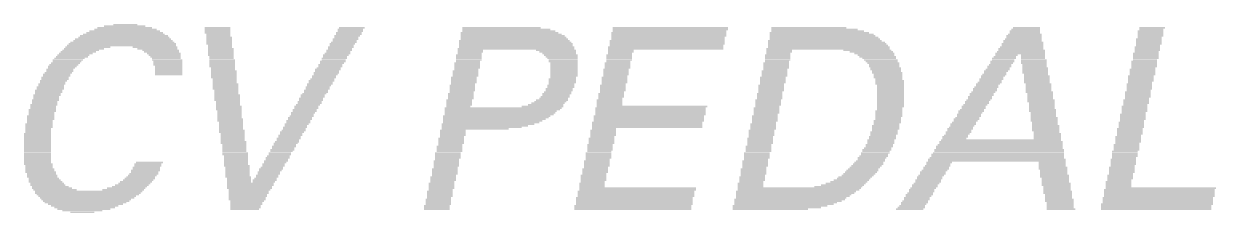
# Model space of a CAD drawing. Extents: x 3 to 114, y 9 to 132.
# Drawn here: x 3.88 to 15.24, y 17.71 to 19.51 of the extents above; entities that cross this region are included whole.
import ezdxf

# ---------------------------------------------------------------- set-up
doc = ezdxf.new("R2010")
doc.units = 0
doc.layers.add('254', color=53, linetype='CONTINUOUS')

# ---------------------------------------------------------------- blocks, each defined once
blk = doc.blocks.new('RECT')
blk.add_solid([(-0.5, -0.5), (0.5, -0.5), (-0.5, 0.5), (0.5, 0.5)])

msp = doc.modelspace()

# ---------------------------------------------------------------- block references
at = {"layer": '254', "yscale": 0.0152}
for p, xscale in [((4.8362, 19.4107), 0.7772), ((4.8438, 19.4259), 0.7315), ((4.8438, 19.4412), 0.6706), ((4.8514, 19.4564), 0.5944), ((4.8438, 19.4716), 0.5182), ((4.8438, 19.4869), 0.3962), ((4.8514, 19.5021), 0.2286), ((5.7277, 19.4716), 0.2438), ((5.7277, 19.4564), 0.2438), ((5.7277, 19.4412), 0.2438), ((5.7277, 19.4259), 0.2438), ((5.7353, 19.4107), 0.2286), ((6.9774, 19.4259), 0.2438), ((6.9774, 19.4107), 0.2438), ((6.9926, 19.4564), 0.2438), ((6.9926, 19.4412), 0.2438), ((7.0079, 19.4716), 0.2438), ((8.509, 19.4259), 0.9296), ((8.5242, 19.4107), 0.9601), ((8.4328, 19.4716), 0.7468), ((8.4785, 19.4564), 0.8382), ((8.5014, 19.4412), 0.8839), ((10.0254, 19.4259), 1.0973), ((10.0254, 19.4107), 1.0973), ((10.0406, 19.4716), 1.0973), ((10.0406, 19.4564), 1.0973), ((10.033, 19.4412), 1.082), ((11.4579, 19.4259), 0.9449), ((11.4808, 19.4107), 0.9906), ((11.4122, 19.4564), 0.823), ((11.3589, 19.4716), 0.7163), ((11.4427, 19.4412), 0.8839), ((13.4163, 19.4107), 0.32), ((13.4163, 19.4412), 0.2896), ((13.4163, 19.4259), 0.2896), ((13.4239, 19.4564), 0.2743), ((13.4315, 19.4716), 0.2591), ((14.6126, 19.4412), 0.2438), ((14.6126, 19.4259), 0.2438), ((14.6126, 19.4107), 0.2438), ((14.6202, 19.4564), 0.2286), ((14.6279, 19.4716), 0.2438), ((4.8133, 19.304), 1.0363), ((4.8209, 19.3192), 1.0211), ((4.8209, 19.3345), 0.9906), ((4.8285, 19.3497), 0.9449), ((4.8285, 19.365), 0.9144), ((4.8362, 19.3802), 0.8687), ((4.8362, 19.3954), 0.8382), ((5.7353, 19.3954), 0.2286), ((5.7429, 19.3802), 0.2438), ((5.7429, 19.365), 0.2438), ((5.7429, 19.3497), 0.2438), ((5.7429, 19.3345), 0.2438), ((5.7429, 19.3192), 0.2438), ((5.7506, 19.304), 0.2286), ((6.9164, 19.3192), 0.2438), ((6.9088, 19.304), 0.2286), ((6.9317, 19.3345), 0.2438), ((6.9469, 19.365), 0.2438), ((6.9393, 19.3497), 0.2286), ((6.9621, 19.3954), 0.2438), ((6.9545, 19.3802), 0.2286), ((8.5547, 19.3497), 1.0516), ((8.5623, 19.3345), 1.0668), ((8.57, 19.3192), 1.082), ((8.57, 19.304), 1.082), ((8.5395, 19.3954), 0.9906), ((8.5471, 19.3802), 1.0058), ((8.5547, 19.365), 1.0211), ((10.0101, 19.3497), 1.0973), ((10.0101, 19.3345), 1.0973), ((10.0101, 19.3192), 1.0973), ((10.0025, 19.304), 1.082), ((10.0254, 19.3954), 1.0973), ((10.0178, 19.3802), 1.082), ((10.0178, 19.365), 1.082), ((11.5341, 19.3192), 1.1278), ((11.5113, 19.3497), 1.082), ((11.5265, 19.3345), 1.1125), ((11.5418, 19.304), 1.143), ((11.4884, 19.3954), 1.0058), ((11.5037, 19.3802), 1.0363), ((11.5113, 19.365), 1.0516), ((13.3934, 19.3192), 0.3962), ((13.3934, 19.304), 0.3962), ((13.3934, 19.3497), 0.3658), ((13.401, 19.3345), 0.381), ((13.401, 19.365), 0.3505), ((13.4087, 19.3954), 0.3353), ((13.4087, 19.3802), 0.3353), ((14.5974, 19.365), 0.2438), ((14.5974, 19.3497), 0.2438), ((14.5974, 19.3345), 0.2438), ((14.5974, 19.3192), 0.2438), ((14.5898, 19.304), 0.2286), ((14.6126, 19.3954), 0.2438), ((14.605, 19.3802), 0.2286), ((4.318, 19.1821), 0.2896), ((4.3409, 19.1973), 0.3048), ((4.3561, 19.2126), 0.3048), ((4.379, 19.2278), 0.32), ((4.4018, 19.243), 0.3353), ((4.4247, 19.2583), 0.3505), ((4.4552, 19.2735), 0.381), ((4.4933, 19.2888), 0.4267), ((5.1333, 19.2888), 0.4267), ((5.1562, 19.2735), 0.381), ((5.1867, 19.2583), 0.3505), ((5.1943, 19.243), 0.3353), ((5.2172, 19.2278), 0.32), ((5.2248, 19.2126), 0.3048), ((5.2324, 19.1973), 0.2896), ((5.24, 19.1821), 0.2743), ((5.7506, 19.2888), 0.2286), ((5.7582, 19.2735), 0.2438), ((5.7582, 19.2583), 0.2438), ((5.7582, 19.243), 0.2438), ((5.7582, 19.2278), 0.2438), ((5.7582, 19.2126), 0.2438), ((5.7658, 19.1973), 0.2286), ((5.7658, 19.1821), 0.2286), ((6.8402, 19.1821), 0.2438), ((6.8478, 19.1973), 0.2286), ((6.8555, 19.2126), 0.2438), ((6.8707, 19.2278), 0.2438), ((6.8859, 19.2583), 0.2438), ((6.8783, 19.243), 0.2286), ((6.9012, 19.2888), 0.2438), ((6.8936, 19.2735), 0.2286), ((8.1204, 19.2126), 0.2438), ((8.1204, 19.1973), 0.2438), ((8.1204, 19.1821), 0.2438), ((8.57, 19.2735), 1.1125), ((8.1356, 19.2583), 0.2438), ((8.1356, 19.243), 0.2438), ((8.128, 19.2278), 0.2286), ((8.5776, 19.2888), 1.0973), ((8.951, 19.2583), 0.381), ((8.9662, 19.243), 0.3505), ((8.9814, 19.2278), 0.32), ((8.9967, 19.2126), 0.32), ((9.0043, 19.1973), 0.3048), ((9.0119, 19.1821), 0.2896), ((9.5529, 19.2126), 0.2438), ((9.5529, 19.1973), 0.2438), ((9.5529, 19.1821), 0.2438), ((9.9949, 19.2888), 1.0973), ((9.9949, 19.2735), 1.0973), ((9.5682, 19.2583), 0.2438), ((9.5682, 19.243), 0.2438), ((9.5606, 19.2278), 0.2286), ((11.0617, 19.2126), 0.2438), ((11.0617, 19.1973), 0.2438), ((11.0617, 19.1821), 0.2438), ((11.5418, 19.2735), 1.1735), ((11.0769, 19.2583), 0.2438), ((11.0769, 19.243), 0.2438), ((11.0693, 19.2278), 0.2286), ((11.5494, 19.2888), 1.1582), ((11.9151, 19.2583), 0.4572), ((11.9532, 19.243), 0.4115), ((11.9837, 19.2278), 0.381), ((11.999, 19.2126), 0.3505), ((12.0142, 19.1973), 0.3505), ((12.0294, 19.1821), 0.32), ((13.2182, 19.1821), 0.2286), ((13.2258, 19.1973), 0.2134), ((13.241, 19.2126), 0.2134), ((13.3706, 19.2278), 0.4724), ((13.3782, 19.243), 0.4572), ((13.3782, 19.2735), 0.4267), ((13.3858, 19.2583), 0.442), ((13.3858, 19.2888), 0.4115), ((13.4925, 19.2126), 0.2286), ((13.4925, 19.1973), 0.2286), ((13.4925, 19.1821), 0.2286), ((14.5669, 19.2278), 0.2438), ((14.5669, 19.2126), 0.2438), ((14.5669, 19.1973), 0.2438), ((14.5669, 19.1821), 0.2438), ((14.5821, 19.2888), 0.2438), ((14.5821, 19.2735), 0.2438), ((14.5821, 19.2583), 0.2438), ((14.5745, 19.243), 0.2286), ((4.2266, 19.0754), 0.2591), ((4.2494, 19.1059), 0.2743), ((4.2418, 19.0906), 0.2591), ((4.2647, 19.1211), 0.2743), ((4.2799, 19.1364), 0.2743), ((4.2951, 19.1516), 0.2743), ((4.3028, 19.1668), 0.2896), ((5.2476, 19.1668), 0.2896), ((5.2553, 19.1516), 0.2743), ((5.2553, 19.1364), 0.2743), ((5.2553, 19.1211), 0.2743), ((5.2629, 19.1059), 0.2591), ((5.2629, 19.0906), 0.2591), ((5.2629, 19.0754), 0.2591), ((5.7734, 19.1668), 0.2438), ((5.7734, 19.1516), 0.2438), ((5.7734, 19.1364), 0.2438), ((5.7734, 19.1211), 0.2438), ((5.7734, 19.1059), 0.2438), ((5.781, 19.0906), 0.2286), ((5.781, 19.0754), 0.2286), ((6.7793, 19.0754), 0.2438), ((6.7869, 19.0906), 0.2286), ((6.8021, 19.1211), 0.2286), ((6.8021, 19.1059), 0.2286), ((6.825, 19.1516), 0.2438), ((6.8174, 19.1364), 0.2286), ((6.8326, 19.1668), 0.2286), ((8.1051, 19.1364), 0.2438), ((8.1051, 19.1211), 0.2438), ((8.1051, 19.1059), 0.2438), ((8.1051, 19.0906), 0.2438), ((8.0975, 19.0754), 0.2286), ((8.1204, 19.1668), 0.2438), ((8.1128, 19.1516), 0.2286), ((9.0195, 19.1668), 0.2743), ((9.0195, 19.1516), 0.2743), ((9.0272, 19.1364), 0.2591), ((9.0272, 19.1211), 0.2591), ((9.0272, 19.1059), 0.2591), ((9.0272, 19.0906), 0.2591), ((9.0272, 19.0754), 0.2591), ((9.5225, 19.0754), 0.2438), ((9.5377, 19.1364), 0.2438), ((9.5377, 19.1211), 0.2438), ((9.5377, 19.1059), 0.2438), ((9.5377, 19.0906), 0.2438), ((9.5529, 19.1668), 0.2438), ((9.5453, 19.1516), 0.2286), ((11.0388, 19.0754), 0.2286), ((11.0465, 19.1364), 0.2438), ((11.0465, 19.1211), 0.2438), ((11.0465, 19.1059), 0.2438), ((11.0465, 19.0906), 0.2438), ((11.0617, 19.1668), 0.2438), ((11.0541, 19.1516), 0.2286), ((12.0447, 19.1668), 0.32), ((12.0523, 19.1516), 0.3048), ((12.0675, 19.1364), 0.3048), ((12.0752, 19.1211), 0.2896), ((12.0752, 19.1059), 0.2896), ((12.0904, 19.0906), 0.2896), ((12.0904, 19.0754), 0.2896), ((13.1572, 19.0754), 0.2286), ((13.1724, 19.1059), 0.2286), ((13.1648, 19.0906), 0.2134), ((13.1801, 19.1211), 0.2134), ((13.2029, 19.1516), 0.2286), ((13.1953, 19.1364), 0.2134), ((13.2105, 19.1668), 0.2134), ((13.5001, 19.1668), 0.2438), ((13.5001, 19.1516), 0.2438), ((13.5001, 19.1364), 0.2438), ((13.5077, 19.1211), 0.2286), ((13.5077, 19.1059), 0.2286), ((13.5153, 19.0906), 0.2438), ((13.5153, 19.0754), 0.2438), ((14.5364, 19.0754), 0.2438), ((14.544, 19.0906), 0.2286), ((14.5517, 19.1516), 0.2438), ((14.5517, 19.1364), 0.2438), ((14.5517, 19.1211), 0.2438), ((14.5517, 19.1059), 0.2438), ((14.5593, 19.1668), 0.2286), ((4.1656, 18.9687), 0.2591), ((4.158, 18.9535), 0.2438), ((4.1808, 18.9992), 0.2591), ((4.1808, 18.984), 0.2591), ((4.1961, 19.0297), 0.2591), ((4.1961, 19.0144), 0.2591), ((4.2113, 19.0449), 0.2591), ((4.2266, 19.0602), 0.2591), ((5.2629, 19.0602), 0.2591), ((5.2629, 19.0449), 0.2591), ((5.2629, 19.0297), 0.2591), ((5.7887, 19.0602), 0.2438), ((5.7887, 19.0449), 0.2438), ((5.7887, 19.0297), 0.2438), ((5.7887, 19.0144), 0.2438), ((5.7887, 18.9992), 0.2438), ((5.7963, 18.984), 0.2286), ((5.7963, 18.9687), 0.2286), ((5.7963, 18.9535), 0.2286), ((6.7183, 18.9687), 0.2438), ((6.7107, 18.9535), 0.2286), ((6.7259, 18.984), 0.2286), ((6.7412, 19.0144), 0.2286), ((6.7412, 18.9992), 0.2286), ((6.764, 19.0449), 0.2438), ((6.7564, 19.0297), 0.2286), ((6.7716, 19.0602), 0.2286), ((8.0747, 18.9992), 0.2438), ((8.0747, 18.984), 0.2438), ((8.0747, 18.9687), 0.2438), ((8.0747, 18.9535), 0.2438), ((8.0899, 19.0602), 0.2438), ((8.0899, 19.0449), 0.2438), ((8.0899, 19.0297), 0.2438), ((8.0899, 19.0144), 0.2438), ((9.0119, 18.984), 0.2591), ((9.0119, 18.9687), 0.2591), ((9.0119, 18.9535), 0.2591), ((9.0195, 18.9992), 0.2438), ((9.0272, 19.0602), 0.2591), ((9.0272, 19.0449), 0.2591), ((9.0272, 19.0297), 0.2591), ((9.0272, 19.0144), 0.2591), ((9.5072, 18.9992), 0.2438), ((9.5072, 18.984), 0.2438), ((9.5072, 18.9687), 0.2438), ((9.5072, 18.9535), 0.2438), ((9.5148, 19.0144), 0.2286), ((9.5225, 19.0602), 0.2438), ((9.5225, 19.0449), 0.2438), ((9.5225, 19.0297), 0.2438), ((11.016, 18.9992), 0.2438), ((11.016, 18.984), 0.2438), ((11.016, 18.9687), 0.2438), ((11.016, 18.9535), 0.2438), ((11.0312, 19.0602), 0.2438), ((11.0312, 19.0449), 0.2438), ((11.0312, 19.0297), 0.2438), ((11.0312, 19.0144), 0.2438), ((12.1056, 19.0449), 0.2896), ((12.098, 19.0602), 0.2743), ((12.1133, 19.0297), 0.2743), ((12.1133, 19.0144), 0.2743), ((12.1133, 18.9992), 0.2743), ((12.1209, 18.984), 0.2591), ((12.1285, 18.9687), 0.2743), ((12.1285, 18.9535), 0.2743), ((13.081, 18.9535), 0.2286), ((13.0962, 18.984), 0.2286), ((13.0886, 18.9687), 0.2134), ((13.1115, 19.0144), 0.2286), ((13.1039, 18.9992), 0.2134), ((13.1267, 19.0297), 0.2286), ((13.1343, 19.0449), 0.2134), ((13.142, 19.0602), 0.2286), ((13.5153, 19.0602), 0.2438), ((13.5153, 19.0449), 0.2438), ((13.523, 19.0297), 0.2286), ((13.5306, 19.0144), 0.2438), ((13.5306, 18.9992), 0.2438), ((13.5306, 18.984), 0.2438), ((13.5306, 18.9687), 0.2438), ((13.5306, 18.9535), 0.2438), ((14.5212, 19.0144), 0.2438), ((14.5212, 18.9992), 0.2438), ((14.5212, 18.984), 0.2438), ((14.5212, 18.9687), 0.2438), ((14.5136, 18.9535), 0.2286), ((14.5364, 19.0602), 0.2438), ((14.5364, 19.0449), 0.2438), ((14.5364, 19.0297), 0.2438), ((4.1199, 18.8773), 0.2591), ((4.1199, 18.862), 0.2591), ((4.1123, 18.8468), 0.2438), ((4.1351, 18.9078), 0.2591), ((4.1351, 18.8925), 0.2591), ((4.1427, 18.923), 0.2438), ((4.1504, 18.9382), 0.2591), ((5.8039, 18.9382), 0.2438), ((5.8039, 18.923), 0.2438), ((5.8039, 18.9078), 0.2438), ((5.8039, 18.8925), 0.2438), ((5.8115, 18.8773), 0.2286), ((5.8115, 18.862), 0.2286), ((5.8115, 18.8468), 0.2286), ((6.6497, 18.8468), 0.2286), ((6.665, 18.8773), 0.2286), ((6.665, 18.862), 0.2286), ((6.6802, 18.9078), 0.2286), ((6.6802, 18.8925), 0.2286), ((6.6954, 18.923), 0.2286), ((6.7031, 18.9382), 0.2438), ((8.0442, 18.8468), 0.2438), ((8.0594, 18.923), 0.2438), ((8.0594, 18.9078), 0.2438), ((8.0594, 18.8925), 0.2438), ((8.0594, 18.8773), 0.2438), ((8.0518, 18.862), 0.2286), ((8.067, 18.9382), 0.2286), ((8.9586, 18.8468), 0.2743), ((8.9662, 18.862), 0.2591), ((8.9814, 18.8925), 0.2591), ((8.9814, 18.8773), 0.2591), ((8.9967, 18.923), 0.2591), ((8.9967, 18.9078), 0.2591), ((9.0043, 18.9382), 0.2438), ((9.4767, 18.8468), 0.2438), ((9.492, 18.923), 0.2438), ((9.492, 18.9078), 0.2438), ((9.492, 18.8925), 0.2438), ((9.492, 18.8773), 0.2438), ((9.4844, 18.862), 0.2286), ((9.4996, 18.9382), 0.2286), ((10.9855, 18.8468), 0.2438), ((11.0007, 18.923), 0.2438), ((11.0007, 18.9078), 0.2438), ((11.0007, 18.8925), 0.2438), ((11.0007, 18.8773), 0.2438), ((10.9931, 18.862), 0.2286), ((11.0084, 18.9382), 0.2286), ((12.1285, 18.9382), 0.2743), ((12.1361, 18.923), 0.2591), ((12.1361, 18.9078), 0.2591), ((12.1361, 18.8925), 0.2591), ((12.1361, 18.8773), 0.2591), ((12.1361, 18.862), 0.2591), ((12.1361, 18.8468), 0.2591), ((13.0048, 18.8468), 0.2286), ((13.02, 18.862), 0.2286), ((13.0353, 18.8925), 0.2286), ((13.0353, 18.8773), 0.2286), ((13.0505, 18.9078), 0.2286), ((13.0581, 18.923), 0.2134), ((13.0658, 18.9382), 0.2286), ((13.5534, 18.862), 0.2591), ((13.5458, 18.9382), 0.2438), ((13.5458, 18.923), 0.2438), ((13.5458, 18.9078), 0.2438), ((13.5458, 18.8925), 0.2438), ((13.5458, 18.8773), 0.2438), ((13.5611, 18.8468), 0.2438), ((14.4907, 18.862), 0.2438), ((14.4907, 18.8468), 0.2438), ((14.5059, 18.9382), 0.2438), ((14.5059, 18.923), 0.2438), ((14.5059, 18.9078), 0.2438), ((14.5059, 18.8925), 0.2438), ((14.4983, 18.8773), 0.2286), ((4.0742, 18.7401), 0.2591), ((4.0894, 18.7858), 0.2591), ((4.0818, 18.7706), 0.2438), ((4.0818, 18.7554), 0.2438), ((4.1046, 18.8316), 0.2591), ((4.097, 18.8163), 0.2438), ((4.097, 18.8011), 0.2438), ((5.8191, 18.8316), 0.2438), ((5.8191, 18.8163), 0.2438), ((5.8191, 18.8011), 0.2438), ((5.8191, 18.7858), 0.2438), ((5.8268, 18.7706), 0.2286), ((5.8268, 18.7554), 0.2286), ((5.8268, 18.7401), 0.2286), ((6.5888, 18.7401), 0.2286), ((6.604, 18.7706), 0.2286), ((6.604, 18.7554), 0.2286), ((6.6192, 18.8011), 0.2286), ((6.6192, 18.7858), 0.2286), ((6.6345, 18.8316), 0.2286), ((6.6345, 18.8163), 0.2286), ((8.0289, 18.7858), 0.2438), ((8.0289, 18.7706), 0.2438), ((8.0289, 18.7554), 0.2438), ((8.0289, 18.7401), 0.2438), ((8.0442, 18.8316), 0.2438), ((8.0442, 18.8163), 0.2438), ((8.0442, 18.8011), 0.2438), ((8.8519, 18.7401), 0.3353), ((8.8748, 18.7554), 0.32), ((8.8976, 18.7706), 0.3048), ((8.9129, 18.7858), 0.3048), ((8.9281, 18.8011), 0.2743), ((8.9433, 18.8163), 0.2743), ((8.951, 18.8316), 0.2591), ((9.4615, 18.7858), 0.2438), ((9.4615, 18.7706), 0.2438), ((9.4615, 18.7554), 0.2438), ((9.4615, 18.7401), 0.2438), ((9.4767, 18.8316), 0.2438), ((9.4767, 18.8163), 0.2438), ((9.4691, 18.8011), 0.2286), ((10.9703, 18.7858), 0.2438), ((10.9703, 18.7706), 0.2438), ((10.9703, 18.7554), 0.2438), ((10.9703, 18.7401), 0.2438), ((10.9855, 18.8316), 0.2438), ((10.9855, 18.8163), 0.2438), ((10.9855, 18.8011), 0.2438), ((12.1361, 18.8316), 0.2591), ((12.1361, 18.8163), 0.2591), ((12.1361, 18.8011), 0.2591), ((12.1361, 18.7858), 0.2591), ((12.1361, 18.7706), 0.2591), ((12.1361, 18.7554), 0.2591), ((12.1361, 18.7401), 0.2591), ((12.9438, 18.7401), 0.2286), ((12.9591, 18.7706), 0.2286), ((12.9591, 18.7554), 0.2286), ((12.9743, 18.7858), 0.2286), ((12.9896, 18.8163), 0.2286), ((12.9896, 18.8011), 0.2286), ((13.0048, 18.8316), 0.2286), ((13.5687, 18.7858), 0.2591), ((13.5687, 18.7706), 0.2591), ((13.5611, 18.8316), 0.2438), ((13.5611, 18.8163), 0.2438), ((13.5611, 18.8011), 0.2438), ((13.5763, 18.7554), 0.2438), ((13.5763, 18.7401), 0.2438), ((14.4678, 18.7401), 0.2286), ((14.4755, 18.7858), 0.2438), ((14.4755, 18.7706), 0.2438), ((14.4755, 18.7554), 0.2438), ((14.4907, 18.8316), 0.2438), ((14.4907, 18.8163), 0.2438), ((14.4831, 18.8011), 0.2286), ((4.0437, 18.6334), 0.2591), ((4.0437, 18.6182), 0.2591), ((4.0589, 18.6944), 0.2591), ((4.0589, 18.6792), 0.2591), ((4.0513, 18.6639), 0.2438), ((4.0513, 18.6487), 0.2438), ((4.0665, 18.7249), 0.2438), ((4.0665, 18.7096), 0.2438), ((5.8344, 18.7249), 0.2438), ((5.8344, 18.7096), 0.2438), ((5.8344, 18.6944), 0.2438), ((5.842, 18.6792), 0.2286), ((5.842, 18.6639), 0.2286), ((5.842, 18.6487), 0.2286), ((5.842, 18.6334), 0.2286), ((5.842, 18.6182), 0.2286), ((6.5126, 18.6182), 0.2286), ((6.5278, 18.6334), 0.2286), ((6.543, 18.6639), 0.2286), ((6.5354, 18.6487), 0.2134), ((6.5583, 18.6944), 0.2286), ((6.5583, 18.6792), 0.2286), ((6.5735, 18.7249), 0.2286), ((6.5735, 18.7096), 0.2286), ((8.3871, 18.6334), 1.0211), ((8.3795, 18.6182), 1.0058), ((8.448, 18.7096), 1.1125), ((8.4404, 18.6944), 1.0973), ((8.4252, 18.6792), 1.0668), ((8.4176, 18.6639), 1.0516), ((8.4099, 18.6487), 1.0363), ((8.0213, 18.7249), 0.2286), ((8.8214, 18.7249), 0.3962), ((9.8349, 18.6334), 1.0516), ((9.8349, 18.6182), 1.0516), ((9.8501, 18.7096), 1.0516), ((9.8501, 18.6944), 1.0516), ((9.8501, 18.6792), 1.0516), ((9.8501, 18.6639), 1.0516), ((9.8501, 18.6487), 1.0516), ((9.8654, 18.7249), 1.0516), ((10.9398, 18.6334), 0.2438), ((10.9398, 18.6182), 0.2438), ((10.955, 18.7096), 0.2438), ((10.955, 18.6944), 0.2438), ((10.955, 18.6792), 0.2438), ((10.955, 18.6639), 0.2438), ((10.9474, 18.6487), 0.2286), ((10.9626, 18.7249), 0.2286), ((12.1209, 18.6792), 0.2591), ((12.1209, 18.6639), 0.2591), ((12.1209, 18.6487), 0.2591), ((12.1209, 18.6334), 0.2591), ((12.1133, 18.6182), 0.2438), ((12.1361, 18.7249), 0.2591), ((12.1285, 18.7096), 0.2438), ((12.1285, 18.6944), 0.2438), ((12.8676, 18.6182), 0.2286), ((12.8829, 18.6487), 0.2286), ((12.8829, 18.6334), 0.2286), ((12.9057, 18.6792), 0.2438), ((12.8981, 18.6639), 0.2286), ((12.9134, 18.6944), 0.2286), ((12.9286, 18.7249), 0.2286), ((12.9286, 18.7096), 0.2286), ((13.5839, 18.6944), 0.2591), ((13.5839, 18.6792), 0.2591), ((13.5763, 18.7249), 0.2438), ((13.5763, 18.7096), 0.2438), ((13.5915, 18.6639), 0.2438), ((13.5915, 18.6487), 0.2438), ((13.5915, 18.6334), 0.2438), ((13.5992, 18.6182), 0.2591), ((14.445, 18.6487), 0.2438), ((14.445, 18.6334), 0.2438), ((14.445, 18.6182), 0.2438), ((14.4602, 18.7249), 0.2438), ((14.4602, 18.7096), 0.2438), ((14.4602, 18.6944), 0.2438), ((14.4602, 18.6792), 0.2438), ((14.4526, 18.6639), 0.2286), ((4.0284, 18.5572), 0.2591), ((4.0284, 18.542), 0.2591), ((4.0284, 18.5268), 0.2591), ((4.0208, 18.5115), 0.2438), ((4.0437, 18.603), 0.2591), ((4.0361, 18.5877), 0.2438), ((4.0361, 18.5725), 0.2438), ((5.8496, 18.603), 0.2438), ((5.8496, 18.5877), 0.2438), ((5.8572, 18.5725), 0.2286), ((5.8572, 18.5572), 0.2286), ((5.8572, 18.542), 0.2286), ((5.8572, 18.5268), 0.2286), ((5.8572, 18.5115), 0.2286), ((6.4668, 18.5268), 0.2286), ((6.4592, 18.5115), 0.2134), ((6.4821, 18.5572), 0.2286), ((6.4745, 18.542), 0.2134), ((6.4973, 18.5877), 0.2286), ((6.4973, 18.5725), 0.2286), ((6.5126, 18.603), 0.2286), ((8.3033, 18.5572), 0.8839), ((8.2728, 18.542), 0.823), ((8.2423, 18.5268), 0.762), ((8.1813, 18.5115), 0.6401), ((8.3642, 18.603), 0.9754), ((8.349, 18.5877), 0.9449), ((8.3337, 18.5725), 0.9144), ((9.8196, 18.5725), 1.0516), ((9.8196, 18.5572), 1.0516), ((9.8196, 18.542), 1.0516), ((9.8196, 18.5268), 1.0516), ((9.4082, 18.5115), 0.2286), ((9.8349, 18.603), 1.0516), ((9.8349, 18.5877), 1.0516), ((10.9245, 18.5572), 0.2438), ((10.9245, 18.542), 0.2438), ((10.9245, 18.5268), 0.2438), ((10.9245, 18.5115), 0.2438), ((10.9398, 18.603), 0.2438), ((10.9398, 18.5877), 0.2438), ((10.9322, 18.5725), 0.2286), ((12.0904, 18.542), 0.2591), ((12.0904, 18.5268), 0.2591), ((12.0904, 18.5115), 0.2591), ((12.1056, 18.5877), 0.2591), ((12.1056, 18.5725), 0.2591), ((12.098, 18.5572), 0.2438), ((12.1133, 18.603), 0.2438), ((12.7991, 18.5115), 0.2438), ((12.8067, 18.5268), 0.2286), ((12.8295, 18.5572), 0.2438), ((12.8219, 18.542), 0.2286), ((12.8372, 18.5725), 0.2286), ((12.86, 18.603), 0.2438), ((12.8524, 18.5877), 0.2286), ((13.5992, 18.603), 0.2591), ((13.5992, 18.5877), 0.2591), ((13.6144, 18.542), 0.2591), ((13.6144, 18.5268), 0.2591), ((13.6144, 18.5115), 0.2591), ((13.6068, 18.5725), 0.2438), ((13.6068, 18.5572), 0.2438), ((14.4145, 18.5115), 0.2438), ((14.4297, 18.5725), 0.2438), ((14.4297, 18.5572), 0.2438), ((14.4297, 18.542), 0.2438), ((14.4297, 18.5268), 0.2438), ((14.445, 18.603), 0.2438), ((14.4374, 18.5877), 0.2286), ((4.0132, 18.4658), 0.2591), ((4.0132, 18.4506), 0.2591), ((4.0132, 18.4353), 0.2591), ((4.0132, 18.4201), 0.2591), ((4.0132, 18.4048), 0.2591), ((4.0132, 18.3896), 0.2591), ((4.0208, 18.4963), 0.2438), ((4.0208, 18.481), 0.2438), ((5.8649, 18.4963), 0.2438), ((5.8649, 18.481), 0.2438), ((5.8725, 18.4658), 0.2286), ((5.8725, 18.4506), 0.2286), ((5.8725, 18.4353), 0.2286), ((5.8725, 18.4201), 0.2286), ((5.8725, 18.4048), 0.2286), ((5.8801, 18.3896), 0.2438), ((6.3906, 18.3896), 0.2286), ((6.4059, 18.4201), 0.2286), ((6.3983, 18.4048), 0.2134), ((6.4211, 18.4506), 0.2286), ((6.4135, 18.4353), 0.2134), ((6.4287, 18.4658), 0.2134), ((6.4364, 18.481), 0.2286), ((6.4516, 18.4963), 0.2286), ((7.9527, 18.4201), 0.2438), ((7.9527, 18.4048), 0.2438), ((7.9527, 18.3896), 0.2438), ((7.968, 18.4963), 0.2438), ((7.968, 18.481), 0.2438), ((7.968, 18.4658), 0.2438), ((7.968, 18.4506), 0.2438), ((7.9604, 18.4353), 0.2286), ((9.3853, 18.4201), 0.2438), ((9.3853, 18.4048), 0.2438), ((9.3853, 18.3896), 0.2438), ((9.4005, 18.4963), 0.2438), ((9.4005, 18.481), 0.2438), ((9.4005, 18.4658), 0.2438), ((9.4005, 18.4506), 0.2438), ((9.3929, 18.4353), 0.2286), ((10.8941, 18.4201), 0.2438), ((10.8941, 18.4048), 0.2438), ((10.8941, 18.3896), 0.2438), ((10.9093, 18.4963), 0.2438), ((10.9093, 18.481), 0.2438), ((10.9093, 18.4658), 0.2438), ((10.9093, 18.4506), 0.2438), ((10.9017, 18.4353), 0.2286), ((12.0447, 18.4048), 0.2591), ((12.0447, 18.3896), 0.2591), ((12.0599, 18.4353), 0.2591), ((12.0599, 18.4201), 0.2591), ((12.0675, 18.4506), 0.2438), ((12.0752, 18.481), 0.2591), ((12.0752, 18.4658), 0.2591), ((12.0828, 18.4963), 0.2438), ((13.1877, 18.3896), 1.1735), ((13.1877, 18.4048), 1.143), ((12.7533, 18.4353), 0.2438), ((12.7457, 18.4201), 0.2286), ((12.761, 18.4506), 0.2286), ((12.7838, 18.481), 0.2438), ((12.7762, 18.4658), 0.2286), ((12.7914, 18.4963), 0.2286), ((13.6144, 18.4963), 0.2591), ((13.6296, 18.4658), 0.2591), ((13.6296, 18.4506), 0.2591), ((13.6296, 18.4353), 0.2591), ((13.6296, 18.4201), 0.2591), ((13.622, 18.481), 0.2438), ((14.3993, 18.4353), 0.2438), ((14.3993, 18.4201), 0.2438), ((14.3993, 18.4048), 0.2438), ((14.3993, 18.3896), 0.2438), ((14.4145, 18.4963), 0.2438), ((14.4145, 18.481), 0.2438), ((14.4145, 18.4658), 0.2438), ((14.4069, 18.4506), 0.2286), ((4.0132, 18.3744), 0.2591), ((4.0132, 18.3591), 0.2591), ((4.0132, 18.3439), 0.2591), ((4.0132, 18.3286), 0.2591), ((4.0132, 18.3134), 0.2591), ((4.0132, 18.2982), 0.2591), ((4.0132, 18.2829), 0.2591), ((5.8801, 18.3744), 0.2438), ((5.8877, 18.3591), 0.2286), ((5.8877, 18.3439), 0.2286), ((5.8877, 18.3286), 0.2286), ((5.8877, 18.3134), 0.2286), ((5.8877, 18.2982), 0.2286), ((5.8953, 18.2829), 0.2438), ((6.3221, 18.2829), 0.2134), ((6.3449, 18.3134), 0.2286), ((6.3373, 18.2982), 0.2134), ((6.3525, 18.3286), 0.2134), ((6.3602, 18.3439), 0.2286), ((6.3754, 18.3744), 0.2286), ((6.3678, 18.3591), 0.2134), ((7.9223, 18.2829), 0.2438), ((7.9375, 18.3439), 0.2438), ((7.9375, 18.3286), 0.2438), ((7.9375, 18.3134), 0.2438), ((7.9375, 18.2982), 0.2438), ((7.9527, 18.3744), 0.2438), ((7.9451, 18.3591), 0.2286), ((9.3548, 18.2829), 0.2438), ((9.3624, 18.2982), 0.2286), ((9.3701, 18.3591), 0.2438), ((9.3701, 18.3439), 0.2438), ((9.3701, 18.3286), 0.2438), ((9.3701, 18.3134), 0.2438), ((9.3853, 18.3744), 0.2438), ((10.8636, 18.2829), 0.2438), ((10.8788, 18.3439), 0.2438), ((10.8788, 18.3286), 0.2438), ((10.8788, 18.3134), 0.2438), ((10.8788, 18.2982), 0.2438), ((10.8864, 18.3591), 0.2286), ((10.8941, 18.3744), 0.2438), ((11.9913, 18.2829), 0.2743), ((12.0066, 18.3134), 0.2743), ((11.999, 18.2982), 0.2591), ((12.0142, 18.3286), 0.2591), ((12.0294, 18.3591), 0.2591), ((12.0294, 18.3439), 0.2591), ((12.0447, 18.3744), 0.2591), ((13.1648, 18.2829), 1.2497), ((13.1724, 18.3134), 1.2344), ((13.1724, 18.2982), 1.2344), ((13.1724, 18.3439), 1.204), ((13.1724, 18.3286), 1.204), ((13.1801, 18.3591), 1.1887), ((13.1877, 18.3744), 1.1735), ((14.3688, 18.2982), 0.2438), ((14.3688, 18.2829), 0.2438), ((14.384, 18.3591), 0.2438), ((14.384, 18.3439), 0.2438), ((14.384, 18.3286), 0.2438), ((14.384, 18.3134), 0.2438), ((14.3916, 18.3744), 0.2286), ((4.0132, 18.2677), 0.2591), ((4.0132, 18.2524), 0.2591), ((4.0132, 18.2372), 0.2591), ((4.0132, 18.222), 0.2591), ((4.0132, 18.2067), 0.2591), ((4.0132, 18.1915), 0.2591), ((4.0208, 18.1762), 0.2743), ((4.0284, 18.161), 0.2591), ((5.0648, 18.1762), 0.2591), ((5.0648, 18.161), 0.2591), ((5.08, 18.1915), 0.2591), ((5.8953, 18.2677), 0.2438), ((5.903, 18.2524), 0.2286), ((5.903, 18.2372), 0.2286), ((5.903, 18.222), 0.2286), ((5.903, 18.2067), 0.2286), ((5.903, 18.1915), 0.2286), ((5.903, 18.1762), 0.2286), ((5.9106, 18.161), 0.2438), ((6.2611, 18.1762), 0.2134), ((6.2611, 18.161), 0.2134), ((6.2763, 18.1915), 0.2134), ((6.284, 18.2067), 0.2286), ((6.2992, 18.2372), 0.2286), ((6.2916, 18.222), 0.2134), ((6.3068, 18.2524), 0.2134), ((6.3221, 18.2677), 0.2134), ((7.907, 18.2067), 0.2438), ((7.907, 18.1915), 0.2438), ((7.907, 18.1762), 0.2438), ((7.907, 18.161), 0.2438), ((7.9146, 18.222), 0.2286), ((7.9223, 18.2677), 0.2438), ((7.9223, 18.2524), 0.2438), ((7.9223, 18.2372), 0.2438), ((9.3396, 18.2067), 0.2438), ((9.3396, 18.1915), 0.2438), ((9.3396, 18.1762), 0.2438), ((9.3396, 18.161), 0.2438), ((9.3548, 18.2677), 0.2438), ((9.3548, 18.2524), 0.2438), ((9.3548, 18.2372), 0.2438), ((9.3472, 18.222), 0.2286), ((10.8483, 18.2067), 0.2438), ((10.8483, 18.1915), 0.2438), ((10.8483, 18.1762), 0.2438), ((10.8483, 18.161), 0.2438), ((10.8636, 18.2677), 0.2438), ((10.8636, 18.2524), 0.2438), ((10.8636, 18.2372), 0.2438), ((10.856, 18.222), 0.2286), ((11.9075, 18.161), 0.2896), ((11.9228, 18.1762), 0.2896), ((11.9304, 18.1915), 0.2743), ((11.9456, 18.2067), 0.2743), ((11.9532, 18.222), 0.2591), ((11.9609, 18.2372), 0.2743), ((11.9761, 18.2524), 0.2743), ((11.9837, 18.2677), 0.2591), ((12.5857, 18.161), 0.2438), ((12.6009, 18.1915), 0.2438), ((12.5933, 18.1762), 0.2286), ((13.1496, 18.222), 1.3106), ((13.1496, 18.2067), 1.3106), ((13.1496, 18.2372), 1.2802), ((13.1572, 18.2677), 1.2649), ((13.1572, 18.2524), 1.2649), ((13.6754, 18.1915), 0.2591), ((13.6754, 18.1762), 0.2591), ((13.6754, 18.161), 0.2591), ((14.3535, 18.222), 0.2438), ((14.3535, 18.2067), 0.2438), ((14.3535, 18.1915), 0.2438), ((14.3535, 18.1762), 0.2438), ((14.3459, 18.161), 0.2286), ((14.3688, 18.2677), 0.2438), ((14.3688, 18.2524), 0.2438), ((14.3612, 18.2372), 0.2286), ((4.0284, 18.1458), 0.2591), ((4.0437, 18.1), 0.2896), ((4.0361, 18.1305), 0.2743), ((4.0361, 18.1153), 0.2743), ((4.0589, 18.0696), 0.2896), ((4.0589, 18.0543), 0.2896), ((4.0513, 18.0848), 0.2743), ((4.9962, 18.0543), 0.2743), ((5.0114, 18.0696), 0.2743), ((5.0267, 18.0848), 0.2743), ((5.0419, 18.1153), 0.2743), ((5.0343, 18.1), 0.2591), ((5.0495, 18.1458), 0.2591), ((5.0495, 18.1305), 0.2591), ((5.9182, 18.1458), 0.2286), ((5.9182, 18.1305), 0.2286), ((5.9182, 18.1153), 0.2286), ((5.9182, 18.1), 0.2286), ((5.9182, 18.0848), 0.2286), ((5.9182, 18.0696), 0.2286), ((5.9258, 18.0543), 0.2438), ((6.2001, 18.0696), 0.2134), ((6.2001, 18.0543), 0.2134), ((6.2154, 18.1), 0.2134), ((6.2154, 18.0848), 0.2134), ((6.2382, 18.1305), 0.2286), ((6.2306, 18.1153), 0.2134), ((6.2459, 18.1458), 0.2134), ((7.8765, 18.0543), 0.2438), ((7.8918, 18.1305), 0.2438), ((7.8918, 18.1153), 0.2438), ((7.8918, 18.1), 0.2438), ((7.8918, 18.0848), 0.2438), ((7.8842, 18.0696), 0.2286), ((7.8994, 18.1458), 0.2286), ((9.3091, 18.0696), 0.2438), ((9.3091, 18.0543), 0.2438), ((9.3243, 18.1305), 0.2438), ((9.3243, 18.1153), 0.2438), ((9.3243, 18.1), 0.2438), ((9.3167, 18.0848), 0.2286), ((9.332, 18.1458), 0.2286), ((10.8179, 18.0543), 0.2438), ((10.8331, 18.1305), 0.2438), ((10.8331, 18.1153), 0.2438), ((10.8331, 18.1), 0.2438), ((10.8331, 18.0848), 0.2438), ((10.8255, 18.0696), 0.2286), ((10.8407, 18.1458), 0.2286), ((11.8008, 18.0543), 0.32), ((11.8237, 18.0696), 0.3048), ((11.8389, 18.0848), 0.3048), ((11.8542, 18.1), 0.3048), ((11.8694, 18.1153), 0.3048), ((11.877, 18.1305), 0.2896), ((11.8923, 18.1458), 0.2896), ((12.5095, 18.0543), 0.2438), ((12.5247, 18.0696), 0.2438), ((12.54, 18.1), 0.2438), ((12.54, 18.0848), 0.2438), ((12.5552, 18.1153), 0.2438), ((12.5705, 18.1458), 0.2438), ((12.5705, 18.1305), 0.2438), ((13.683, 18.1458), 0.2743), ((13.683, 18.1305), 0.2743), ((13.6906, 18.1153), 0.2591), ((13.6906, 18.1), 0.2591), ((13.6906, 18.0848), 0.2591), ((13.6982, 18.0696), 0.2743), ((13.6982, 18.0543), 0.2743), ((14.3231, 18.0696), 0.2438), ((14.3231, 18.0543), 0.2438), ((14.3383, 18.1458), 0.2438), ((14.3383, 18.1305), 0.2438), ((14.3383, 18.1153), 0.2438), ((14.3383, 18.1), 0.2438), ((14.3307, 18.0848), 0.2286), ((4.0742, 18.0391), 0.2896), ((4.0818, 18.0238), 0.3048), ((4.0894, 18.0086), 0.32), ((4.1046, 17.9934), 0.32), ((4.1123, 17.9781), 0.3353), ((4.1351, 17.9629), 0.3505), ((4.1504, 17.9476), 0.381), ((4.1808, 17.9324), 0.4115), ((4.8285, 17.9324), 0.3962), ((4.859, 17.9476), 0.3658), ((4.8895, 17.9629), 0.3353), ((4.9124, 17.9781), 0.32), ((4.9352, 17.9934), 0.3048), ((4.9505, 18.0086), 0.3048), ((4.9733, 18.0238), 0.2896), ((4.9886, 18.0391), 0.2896), ((5.9334, 18.0391), 0.2286), ((5.9334, 18.0238), 0.2286), ((5.9334, 18.0086), 0.2286), ((6.0401, 17.9934), 0.442), ((6.0401, 17.9781), 0.442), ((6.0325, 17.9629), 0.4267), ((6.0325, 17.9476), 0.4267), ((6.0325, 17.9324), 0.3962), ((6.1773, 18.0238), 0.2286), ((6.1697, 18.0086), 0.2134), ((6.1849, 18.0391), 0.2134), ((7.8613, 17.9934), 0.2438), ((7.8613, 17.9781), 0.2438), ((7.8613, 17.9629), 0.2438), ((7.8613, 17.9476), 0.2438), ((7.8537, 17.9324), 0.2286), ((7.8765, 18.0391), 0.2438), ((7.8765, 18.0238), 0.2438), ((7.8689, 18.0086), 0.2286), ((9.7282, 17.9476), 1.1125), ((9.7282, 17.9324), 1.1125), ((9.2939, 17.9934), 0.2438), ((9.2939, 17.9781), 0.2438), ((9.2939, 17.9629), 0.2438), ((9.3091, 18.0391), 0.2438), ((9.3091, 18.0238), 0.2438), ((9.3015, 18.0086), 0.2286), ((11.2674, 17.9476), 1.1735), ((10.8026, 17.9934), 0.2438), ((10.8026, 17.9781), 0.2438), ((10.8026, 17.9629), 0.2438), ((11.2598, 17.9324), 1.1582), ((10.8102, 18.0086), 0.2286), ((10.8179, 18.0391), 0.2438), ((10.8179, 18.0238), 0.2438), ((11.6408, 17.9629), 0.4572), ((11.6789, 17.9781), 0.4115), ((11.7094, 17.9934), 0.381), ((11.7399, 18.0086), 0.3505), ((11.7627, 18.0238), 0.3353), ((11.7856, 18.0391), 0.32), ((12.4333, 17.9324), 0.2438), ((12.4485, 17.9476), 0.2438), ((12.4638, 17.9781), 0.2438), ((12.4638, 17.9629), 0.2438), ((12.479, 17.9934), 0.2438), ((12.4943, 18.0238), 0.2438), ((12.4943, 18.0086), 0.2438), ((12.5095, 18.0391), 0.2438), ((13.7058, 18.0391), 0.2591), ((13.7058, 18.0238), 0.2591), ((13.7058, 18.0086), 0.2591), ((13.7135, 17.9934), 0.2743), ((13.7135, 17.9781), 0.2743), ((13.7211, 17.9629), 0.2591), ((13.7211, 17.9476), 0.2591), ((13.7211, 17.9324), 0.2591), ((14.6964, 17.9324), 1.0516), ((14.3078, 18.0086), 0.2438), ((14.3078, 17.9934), 0.2438), ((14.3078, 17.9781), 0.2438), ((14.3078, 17.9629), 0.2438), ((14.7117, 17.9476), 1.0516), ((14.3154, 18.0238), 0.2286), ((14.3231, 18.0391), 0.2438), ((4.5009, 17.9172), 1.0211), ((4.4933, 17.9019), 1.0058), ((4.4933, 17.8867), 0.9754), ((4.4856, 17.8714), 0.9296), ((4.4856, 17.8562), 0.8992), ((4.478, 17.841), 0.8534), ((4.478, 17.8257), 0.823), ((6.0096, 17.8562), 0.3505), ((6.0096, 17.841), 0.3505), ((6.0249, 17.9172), 0.381), ((6.0249, 17.9019), 0.381), ((6.0173, 17.8867), 0.3658), ((6.0173, 17.8714), 0.3658), ((6.0096, 17.8257), 0.32), ((7.8308, 17.841), 0.2438), ((7.8308, 17.8257), 0.2438), ((7.8384, 17.8562), 0.2286), ((7.8461, 17.9172), 0.2438), ((7.8461, 17.9019), 0.2438), ((7.8461, 17.8867), 0.2438), ((7.8461, 17.8714), 0.2438), ((9.6977, 17.8562), 1.1125), ((9.6977, 17.841), 1.1125), ((9.6977, 17.8257), 1.1125), ((9.713, 17.9172), 1.1125), ((9.713, 17.9019), 1.1125), ((9.713, 17.8867), 1.1125), ((9.713, 17.8714), 1.1125), ((11.176, 17.841), 1.0516), ((11.1608, 17.8257), 1.0211), ((11.2293, 17.9019), 1.1278), ((11.2141, 17.8867), 1.0973), ((11.1912, 17.8562), 1.0516), ((11.237, 17.9172), 1.143), ((11.2065, 17.8714), 1.082), ((12.3723, 17.8257), 0.2438), ((12.3876, 17.8562), 0.2438), ((12.3876, 17.841), 0.2438), ((12.4104, 17.8867), 0.2591), ((12.4028, 17.8714), 0.2438), ((12.4181, 17.9019), 0.2438), ((12.4333, 17.9172), 0.2438), ((13.7287, 17.9172), 0.2743), ((13.7287, 17.9019), 0.2743), ((13.7363, 17.8867), 0.2591), ((13.7363, 17.8714), 0.2591), ((13.7363, 17.8562), 0.2591), ((13.7439, 17.841), 0.2743), ((13.7439, 17.8257), 0.2743), ((14.6812, 17.8562), 1.0516), ((14.6812, 17.841), 1.0516), ((14.6812, 17.8257), 1.0516), ((14.6964, 17.9172), 1.0516), ((14.6964, 17.9019), 1.0516), ((14.6964, 17.8867), 1.0516), ((14.6964, 17.8714), 1.0516), ((4.4704, 17.8105), 0.7772), ((4.4704, 17.7952), 0.7163), ((4.4628, 17.78), 0.6401), ((4.4628, 17.7648), 0.5791), ((4.4552, 17.7495), 0.5029), ((4.4399, 17.7343), 0.381), ((4.4399, 17.719), 0.2286), ((6.002, 17.8105), 0.3048), ((6.002, 17.7952), 0.3048), ((5.9944, 17.78), 0.2896), ((5.9944, 17.7648), 0.2896), ((5.9868, 17.7495), 0.2743), ((7.8156, 17.78), 0.2438), ((7.8156, 17.7648), 0.2438), ((7.8156, 17.7495), 0.2438), ((7.8308, 17.8105), 0.2438), ((7.8308, 17.7952), 0.2438), ((9.6825, 17.78), 1.1125), ((9.6825, 17.7648), 1.1125), ((9.6825, 17.7495), 1.1125), ((9.6977, 17.8105), 1.1125), ((9.6977, 17.7952), 1.1125), ((10.9931, 17.7495), 0.7163), ((11.0846, 17.78), 0.8992), ((11.0541, 17.7648), 0.8382), ((11.1379, 17.8105), 0.9754), ((11.1227, 17.7952), 0.9449), ((12.319, 17.7495), 0.2591), ((12.3342, 17.7648), 0.2591), ((12.3419, 17.78), 0.2438), ((12.3647, 17.8105), 0.2591), ((12.3571, 17.7952), 0.2438), ((13.7516, 17.8105), 0.2591), ((13.7516, 17.7952), 0.2591), ((13.7516, 17.78), 0.2591), ((13.7516, 17.7648), 0.2591), ((13.7592, 17.7495), 0.2743), ((14.6736, 17.7952), 1.0668), ((14.666, 17.78), 1.0516), ((14.666, 17.7648), 1.0516), ((14.666, 17.7495), 1.0516), ((14.6812, 17.8105), 1.0516)]:
    msp.add_blockref('RECT', p, dxfattribs=dict(at, xscale=xscale))

doc.saveas('drawing.dxf')
